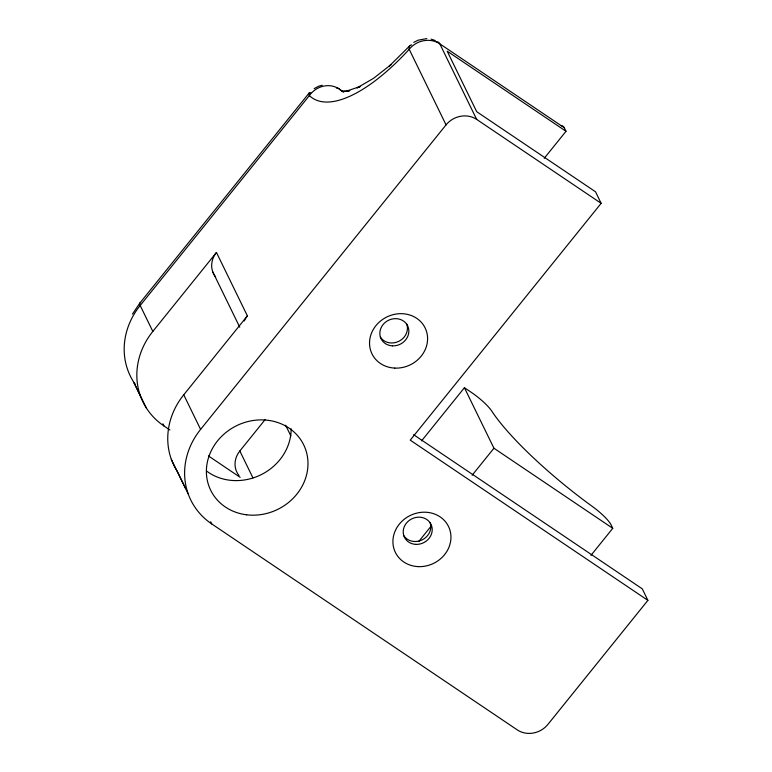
<?xml version="1.0" encoding="UTF-8"?>
<svg xmlns="http://www.w3.org/2000/svg" width="772" height="772" viewBox="0 0 772 772"><rect width="100%" height="100%" fill="white"/><g stroke="black" fill="none" stroke-linecap="round" stroke-linejoin="round"><path stroke-width="1.16" d="M132.456 314.117L139.819 303.107L309.061 93.123M169.879 429.956L163.953 425.951A73.929 66.614 -26 0 1 152.827 331.42L216.459 252.473L247.378 315.864A22.176 19.985 -26 0 0 244.28 320.959M185.666 488.637L177.232 471.345A73.929 66.614 -26 0 1 183.746 394.81L247.378 315.864M211.74 523.927A73.929 66.614 -26 0 1 200.604 429.386L446.052 124.881A22.176 19.985 -26 0 1 476.662 119.399L601.147 203.316L410.241 440.156L647.891 600.365L547.898 724.426A22.176 19.985 -26 0 1 517.279 729.897L211.74 523.927L210.679 521.766M239.021 475.552A22.176 19.985 -26 0 1 239.831 450.993L265.066 419.688M544.221 158.318L566.011 131.279L564.293 127.747A22.176 8.531 -56 0 0 561.254 125.682M421.58 440.86L464.416 387.718L471.364 392.388A22.176 4.439 38.9 0 1 491.725 411.051A125.672 25.167 38.9 0 0 592.433 506.519A22.176 4.439 38.9 0 1 611.038 524.786L612.756 528.328L590.956 555.367M418.771 541.471L430.795 526.552M472.136 475.262L493.935 448.223L464.416 387.718M410.115 45.49L389.31 66.064L391.086 64.568L373.561 78.319L357.05 87.892L360.321 86.483L345.895 91.308L349.784 90.691L343.511 91.337L345.509 91.482M314.156 88.635L318.72 86.184L322.242 85.248M413.753 42.392L418.202 40.173L426.781 38.6M341.938 91.144L345.277 91.434M431.123 39.131L435.273 40.53M564.293 127.747L439.808 43.83A22.176 8.531 -56 0 0 436.769 41.765M566.011 131.279L447.191 51.184L476.7 111.689L595.53 191.794L601.147 203.316M343.096 91.607L339.207 88.983A22.176 8.531 -56 0 0 336.36 88.008M493.935 448.223L612.756 528.328M413.609 434.694L642.265 588.833L647.891 600.365M208.411 455.924L240.169 477.337M476.662 119.399L439.808 43.83A22.176 19.985 -26 0 0 409.199 49.302A147.867 56.877 -56 0 1 309.369 95.574L140.176 305.49A73.929 66.614 -26 0 0 135.505 384.736M446.052 124.881L409.199 49.302A22.176 7.392 42.5 0 1 411.659 44.882M212.734 271.812L239.754 327.203M285.63 425.218L290.87 435.968M239.831 450.993L252.927 477.858M152.827 331.42L140.176 305.49A22.176 4.439 38.9 0 1 140.639 302.624M183.746 394.81L200.604 429.386M162.902 423.789L163.953 425.951M146.313 407.954L134.077 382.922L140.398 395.891M171.316 459.282L188.185 493.858M291.131 428.807A51.753 46.629 -26 0 1 261.37 474.568A51.753 46.629 -26 0 1 206.761 471.19M215.649 277.032A22.176 19.985 -26 0 1 216.459 252.473M343.656 92.177A125.672 48.346 -56 0 1 339.207 88.983A22.176 20.419 -46 0 0 309.379 95.564A22.185 4.439 38.9 0 1 310.749 92.698M430.11 522.634A14.784 13.327 -26 0 1 422.178 539.86A14.784 13.327 -26 0 1 403.688 535.575M406.738 324.105A14.784 13.327 -26 0 1 398.806 341.33A14.784 13.327 -26 0 1 380.316 337.055M246.673 514.808A51.753 46.629 -26 0 0 305.49 449.101A51.753 46.629 -26 0 0 219.402 438.689A51.753 46.629 -26 0 0 246.673 514.808M415.838 544.376A14.784 13.327 -26 0 0 431.114 524.535A14.784 13.327 -26 0 0 406.188 523.416A14.784 13.327 -26 0 0 415.838 544.376M418.183 566.619A29.568 26.644 -26 0 0 448.735 526.938A29.568 26.644 -26 0 0 398.873 524.709A29.568 26.644 -26 0 0 418.183 566.619M392.465 345.856A14.784 13.327 -26 0 0 407.741 326.016A14.784 13.327 -26 0 0 382.815 324.896A14.784 13.327 -26 0 0 392.465 345.856M394.81 368.099A29.568 26.644 -26 0 0 425.362 328.409A29.568 26.644 -26 0 0 375.501 326.18A29.568 26.644 -26 0 0 394.81 368.099"/></g></svg>
